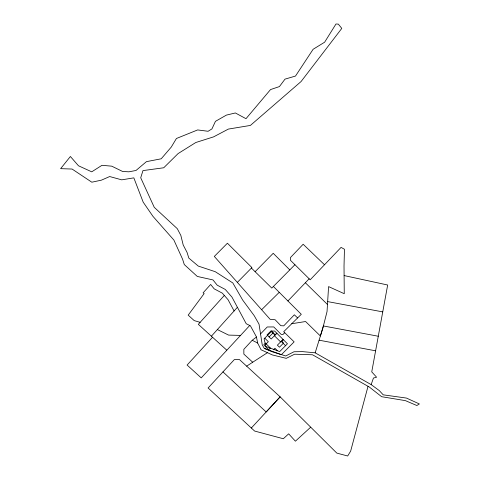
<?xml version="1.0" encoding="UTF-8"?>
<svg xmlns="http://www.w3.org/2000/svg" width="480" height="480" viewBox="0 0 480 480"><rect width="100%" height="100%" fill="white"/><g stroke="black" fill="none" stroke-linecap="round" stroke-linejoin="round"><path stroke-width="0.72" d="M368.034 386.298L350.646 451.14L347.664 456L336.798 453.084L280.146 396.858L239.508 359.604L234.318 359.616L208.098 387.972L254.598 431.04L283.314 438.744L288.672 433.836L295.398 441.192L310.704 427.188M315.162 352.824L302.646 351.63L294.036 351.75L285.762 355.974L271.512 351.54L264.282 348.378L262.242 344.886L259.026 324.15L254.184 315.648L242.682 300.072L232.812 282.948L215.226 271.686L198.27 266.076L188.838 258.096L187.062 252.408L183.21 245.016L180.822 235.374L177.276 228.666L154.248 207.324L140.712 177.78L142.968 170.598L163.734 167.772L178.092 153.588L195.798 142.512L213.582 136.872L228.384 129.078L250.398 125.43L301.074 81.54L341.79 28.398L338.322 24.12L335.976 24L324.63 42.198L313.11 49.296L295.5 76.056L285.006 79.134L279.426 86.58L270.534 89.568L246 118.692L235.356 112.962L226.392 115.11L215.442 121.344L211.938 128.916L208.08 131.28L197.652 129.93L176.424 138.492L171.24 147.114L161.22 158.796L146.442 161.646L136.002 170.472L128.91 171.81L122.622 171.486L111.744 166.17L101.97 165.306L91.728 171.834L78.474 165.768L70.386 156.492L60.624 168.66L72.078 169.044L91.824 182.202L101.442 180.15L109.674 176.544L121.74 179.844L133.836 177.864L143.196 202.17L152.982 216.384L173.886 240.054L182.592 259.212L184.29 264.57L197.286 276.432L212.976 279.93L217.194 285.156L225.276 289.452L231.954 297.102L246.228 323.736L250.386 325.782L256.44 336.894L257.646 343.032L261.06 349.77L272.418 354.96L286.242 358.344L294.624 354.21L312.534 354.78L369.258 386.994L381.636 396.702L405.39 400.632L416.838 405.516L419.376 403.95L406.446 398.07L383.22 394.836L379.284 390.588L371.148 384.606L315.162 352.824L322.854 328.08L327.036 311.586L328.584 286.596L344.256 293.706L344.022 266.076L344.454 249.264L341.07 247.386L310.182 279.798L290.454 260.292L290.442 257.562L303.156 244.248L324.516 264.762M371.148 384.606L373.452 378.036L376.596 377.214L371.748 371.874L387.672 285.012L344.13 275.574M224.316 295.44L198.33 324.348L226.698 350.1M211.392 336.21L237.408 307.278M212.55 337.26L187.092 365.046L201.234 377.886L249.75 325.47M256.464 337.026L252.21 340.266L243.846 349.314L243.858 354.108L252.714 362.226M251.328 428.022L280.146 396.858L266.172 411.972L222.96 371.892M287.922 300.972L309.132 278.808M260.538 333.924L267.246 326.976L273.756 326.934L281.064 334.314L282.87 334.572L284.736 332.73M237.348 282.378L251.904 267.576L227.406 243.228L214.32 256.428L270.132 319.314L275.118 319.746L280.836 325.68L283.74 325.854L294.342 314.802L297.624 317.928M294.912 264.72L271.776 288.078L255.12 271.704L273.216 253.296L289.8 269.88M269.118 336.942L273.222 332.814M265.434 344.61L268.332 341.7L264.786 338.172M276.786 333.192L274.896 335.088L271.35 331.566M276.87 333.276L271.182 339L267.054 334.89L271.158 330.762L275.292 334.866M283.068 339.432L277.38 345.156L279.444 347.208L283.554 343.074L281.484 341.022M273.798 349.416L274.938 348.264L277.458 350.766M283.392 339.756L281.508 341.658L285.558 345.684M261.624 309.726L279.252 292.32M246.654 366.15L267.438 352.686M291.768 323.724L305.592 321.528L320.394 336L323.394 325.95L378.282 336.24M240.174 335.394L228.606 335.1L217.368 329.562M327.654 301.602L382.746 311.886M319.092 340.188L375.612 350.814M200.148 322.32L194.208 320.604L188.178 315.138L204.15 293.592L203.106 292.836L210.642 284.454L214.17 288.828L222.33 293.16L228.096 299.766L234.096 310.962M264.282 348.378L281.364 354.696L294.126 341.856L283.692 331.716L301.284 314.304L273.378 286.458M252.21 340.266L257.646 343.032M305.358 282.75L327.474 304.482M251.424 268.062L255.12 271.704M274.41 335.754L280.602 341.91M271.848 331.062L264.096 338.862L265.872 346.482L279.69 351.588L287.448 343.782L274.626 331.044L271.848 331.062M265.434 343.134L263.79 344.784L268.746 349.71L270.39 348.06L265.434 343.134"/></g></svg>
